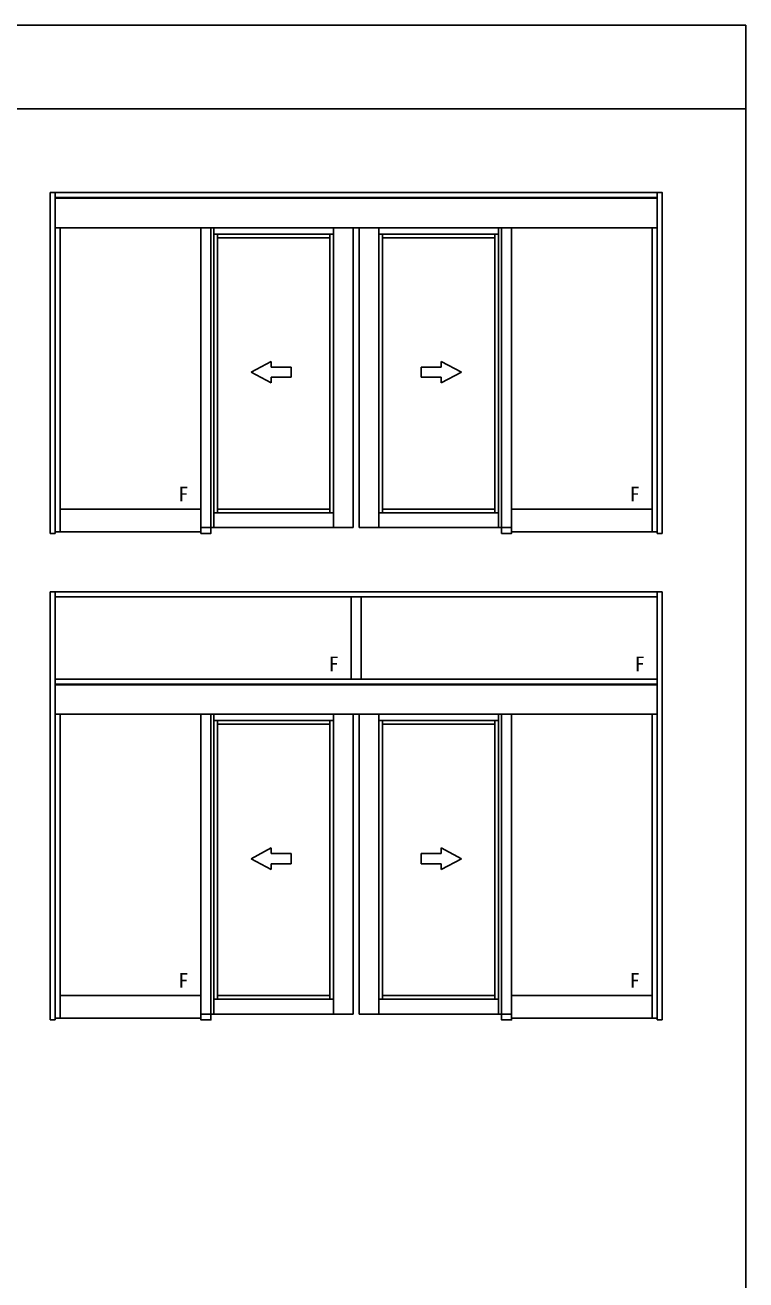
# Model space of a CAD drawing. Units: millimetres, scale not verified. Extents: x -437 to 438, y -681 to 678.
# Drawn here: x 223 to 438.3, y 269.4 to 644 of the extents above; entities that cross this region are included whole.
import ezdxf
from ezdxf.enums import TextEntityAlignment as Align

# ---------------------------------------------------------------- set-up
doc = ezdxf.new("R2010")
doc.units = ezdxf.units.MM
doc.header["$LTSCALE"] = 4
doc.layers.add('0-5_YKK_A1', color=4, linetype='Continuous')
doc.layers.add('0-7_YKK_ZWAK', color=7, linetype='Continuous')
doc.styles.add('ＭＳ ゴシック', font='')
doc.styles.get('ＭＳ ゴシック').set_extended_font_data('MS Gothic')

msp = doc.modelspace()

# ---------------------------------------------------------------- linework, layer by layer
at = {"layer": '0-5_YKK_A1'}
for p, q in [((230.5, 492.25), (230.5, 594)), ((232, 492.25), (232, 594)), ((411.8, 592.5), (232, 592.5)), ((411.8, 592.3), (232, 592.3)), ((411.8, 492.25), (411.8, 594)), ((411.8, 583.5), (232, 583.5)), ((233.5, 492.75), (233.5, 583.5)), ((278.5, 494), (278.5, 583.5)), ((279.4, 583.5), (279.4, 494)), ((315.125, 581.6), (279.4, 581.6)), ((280.5, 581.6), (280.5, 498.4)), ((314.025, 498.4), (314.025, 581.6)), ((315.125, 494), (315.125, 583.5)), ((321.025, 494), (321.025, 583.5)), ((322.775, 494), (322.775, 583.5)), ((328.675, 494), (328.675, 583.5)), ((328.675, 581.6), (364.4, 581.6)), ((329.775, 498.4), (329.775, 581.6)), ((363.3, 581.6), (363.3, 498.4)), ((364.4, 583.5), (364.4, 494)), ((365.3, 494), (365.3, 583.5)), ((410.3, 492.75), (410.3, 583.5)), ((314.025, 580.5), (280.5, 580.5)), ((329.775, 580.5), (363.3, 580.5)), ((290.5, 540.375), (296.5, 543.565)), ((296.5, 541.875), (296.5, 543.565)), ((353.3, 540.375), (347.3, 543.565)), ((347.3, 541.875), (347.3, 543.565)), ((290.5, 540.375), (296.5, 537.185)), ((302.5, 541.875), (296.5, 541.875)), ((302.5, 541.875), (302.5, 538.875)), ((341.3, 541.875), (347.3, 541.875)), ((341.3, 541.875), (341.3, 538.875)), ((353.3, 540.375), (347.3, 537.185)), ((302.5, 538.875), (296.5, 538.875)), ((296.5, 537.185), (296.5, 538.875)), ((341.3, 538.875), (347.3, 538.875)), ((347.3, 537.185), (347.3, 538.875)), ((233.5, 499.5), (275.5, 499.5)), ((279.4, 498.4), (315.125, 498.4)), ((280.5, 499.5), (314.025, 499.5)), ((364.4, 498.4), (328.675, 498.4)), ((363.3, 499.5), (329.775, 499.5)), ((410.3, 499.5), (368.3, 499.5)), ((230.5, 492.25), (232, 492.25)), ((232, 492.75), (275.5, 492.75)), ((275.5, 494), (321.025, 494)), ((368.3, 494), (322.775, 494)), ((411.8, 492.75), (368.3, 492.75)), ((413.3, 492.25), (411.8, 492.25)), ((230.5, 347.024), (230.5, 474.774)), ((413.3, 474.774), (230.5, 474.774)), ((232, 347.024), (232, 474.774)), ((411.8, 473.274), (232, 473.274)), ((320.4, 473.274), (320.4, 448.774)), ((323.4, 473.274), (323.4, 448.774)), ((411.8, 347.024), (411.8, 474.774)), ((413.3, 347.024), (413.3, 474.774)), ((411.8, 448.774), (232, 448.774)), ((411.8, 447.274), (232, 447.274)), ((411.8, 447.074), (232, 447.074)), ((411.8, 438.274), (232, 438.274)), ((233.5, 347.524), (233.5, 438.274)), ((278.5, 348.774), (278.5, 438.274)), ((279.4, 438.274), (279.4, 348.774)), ((315.125, 436.374), (279.4, 436.374)), ((280.5, 436.374), (280.5, 353.174)), ((314.025, 435.274), (280.5, 435.274)), ((314.025, 353.174), (314.025, 436.374)), ((315.125, 348.774), (315.125, 438.274)), ((321.025, 348.774), (321.025, 438.274)), ((322.775, 348.774), (322.775, 438.274)), ((328.675, 348.774), (328.675, 438.274)), ((328.675, 436.374), (364.4, 436.374)), ((329.775, 353.174), (329.775, 436.374)), ((329.775, 435.274), (363.3, 435.274)), ((363.3, 436.374), (363.3, 353.174)), ((364.4, 438.274), (364.4, 348.774)), ((365.3, 348.774), (365.3, 438.274)), ((410.3, 347.524), (410.3, 438.274)), ((290.5, 395.149), (296.5, 398.339)), ((296.5, 396.649), (296.5, 398.339)), ((353.3, 395.149), (347.3, 398.339)), ((347.3, 396.649), (347.3, 398.339)), ((290.5, 395.149), (296.5, 391.959)), ((302.5, 396.649), (296.5, 396.649)), ((302.5, 393.649), (296.5, 393.649)), ((296.5, 391.959), (296.5, 393.649)), ((302.5, 396.649), (302.5, 393.649)), ((341.3, 396.649), (347.3, 396.649)), ((341.3, 396.649), (341.3, 393.649)), ((341.3, 393.649), (347.3, 393.649)), ((353.3, 395.149), (347.3, 391.959)), ((347.3, 391.959), (347.3, 393.649)), ((233.5, 354.274), (275.5, 354.274)), ((279.4, 353.174), (315.125, 353.174)), ((280.5, 354.274), (314.025, 354.274)), ((364.4, 353.174), (328.675, 353.174)), ((363.3, 354.274), (329.775, 354.274)), ((410.3, 354.274), (368.3, 354.274)), ((275.5, 348.774), (321.025, 348.774)), ((368.3, 348.774), (322.775, 348.774)), ((230.5, 347.024), (232, 347.024)), ((232, 347.524), (275.5, 347.524)), ((411.8, 347.524), (368.3, 347.524)), ((413.3, 347.024), (411.8, 347.024))]:
    msp.add_line(p, q, dxfattribs=at)
for points in [[(413.3, 492.25), (413.3, 594), (230.5, 594)], [(275.5, 583.5), (275.5, 494), (275.5, 492.25), (278.5, 492.25), (278.5, 494)], [(368.3, 583.5), (368.3, 494), (368.3, 492.25), (365.3, 492.25), (365.3, 494)], [(275.5, 438.274), (275.5, 348.774), (275.5, 347.024), (278.5, 347.024), (278.5, 348.774)], [(368.3, 438.274), (368.3, 348.774), (368.3, 347.024), (365.3, 347.024), (365.3, 348.774)]]:
    msp.add_lwpolyline(points, dxfattribs=at)
at = {"layer": '0-7_YKK_ZWAK'}
for p, q in [((438.3, 644), (-436.7, 644)), ((438.3, 619), (-436.7, 619))]:
    msp.add_line(p, q, dxfattribs=at)
msp.add_lwpolyline([(-436.7, -681), (438.3, -681), (438.3, 644)], dxfattribs=at)

# ---------------------------------------------------------------- texts
at = {"layer": '0-5_YKK_A1', "style": 'ＭＳ ゴシック'}
for p in [(268.795, 500.5), (403.595, 500.5), (313.695, 449.774), (405.095, 449.774), (268.795, 355.274), (403.595, 355.274)]:
    msp.add_text('F', height=4.399, dxfattribs=at).set_placement(p, align=Align.BOTTOM_LEFT)

doc.saveas('drawing.dxf')
